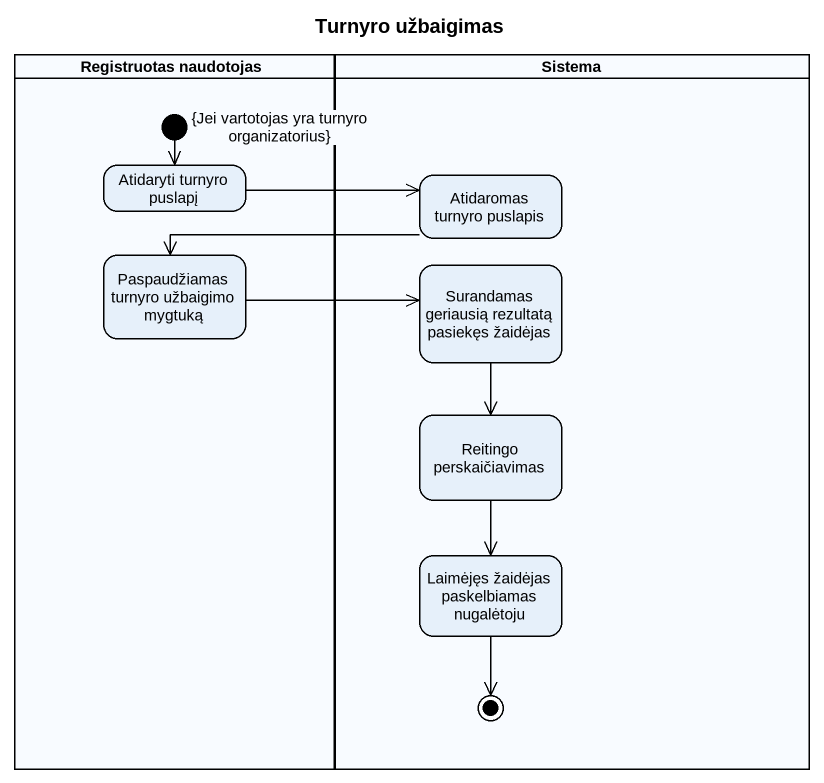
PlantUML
@startuml
title Turnyro užbaigimas
hide empty description
state "Registruotas naudotojas" as Registruotas_naudotojas <<partition>> {
  state "{Jei vartotojas yra turnyro organizatorius}" as Jei_vartotojas_yra_turnyro <<start>>
  state "Atidaryti turnyro puslapį" as Atidaryti_turnyro_puslapį
  state "Paspaudžiamas turnyro užbaigimo mygtuką" as Paspaudžiamas_turnyro
}
state Sistema <<partition>> {
  state "Atidaromas turnyro puslapis" as Atidaromas_turnyro_puslapis
  state "Surandamas geriausią rezultatą pasiekęs žaidėjas" as Surandamas_geriausią
  state "Reitingo perskaičiavimas" as Reitingo_perskaičiavimas
  state "Laimėjęs žaidėjas paskelbiamas nugalėtoju" as Laimėjęs_žaidėjas
  Laimėjęs_žaidėjas --> [*]
}
Jei_vartotojas_yra_turnyro --> Atidaryti_turnyro_puslapį
Atidaryti_turnyro_puslapį -right-> Atidaromas_turnyro_puslapis
Atidaromas_turnyro_puslapis -left-> Paspaudžiamas_turnyro
Paspaudžiamas_turnyro -right-> Surandamas_geriausią
Surandamas_geriausią --> Reitingo_perskaičiavimas
Reitingo_perskaičiavimas --> Laimėjęs_žaidėjas
@enduml
